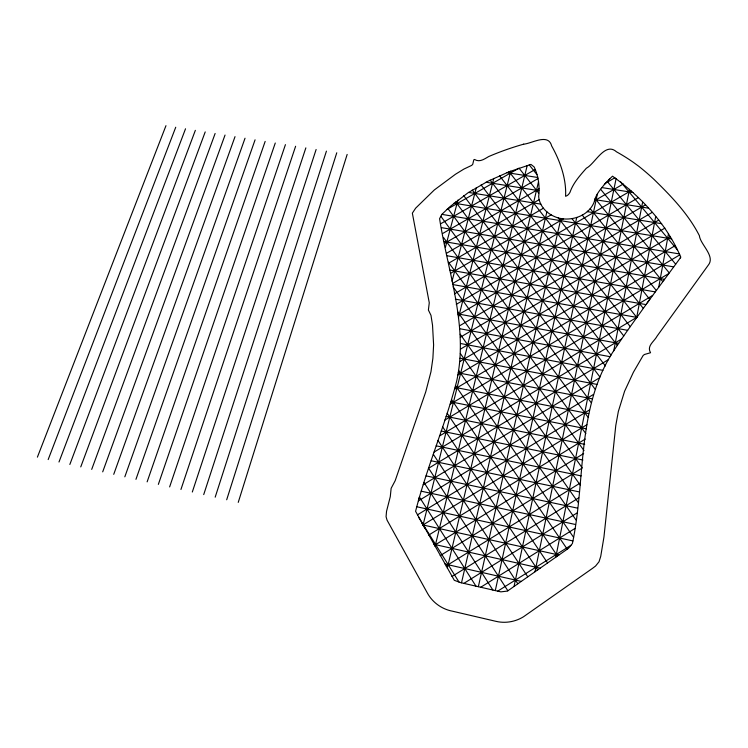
<?xml version="1.0" encoding="UTF-8"?>
<svg xmlns="http://www.w3.org/2000/svg" width="748" height="748" viewBox="0 0 748 748"><rect width="100%" height="100%" fill="white"/><g stroke="black" fill="none" stroke-linecap="round" stroke-linejoin="round"><path stroke-width="1.12" d="M642.635 202.147L613.771 350.662C576.147 407.828 585.993 479.318 572.416 543.497L568.48 548.331L507.443 591.079L500.87 591.855L460.6 582.636L454.298 580.298L415.579 511.295C426.828 467.191 445.247 425.238 456.654 381.209C468.809 326.624 447.772 272.104 439.59 218.668L441.918 214.33L450.034 206.598L467.986 192.816L487.79 181.315L509.126 171.769L630.255 326.624L649.769 299.368L582.225 215.069M588.031 417.197L440.862 216.303M680.269 257.985L680.521 256.573M658.745 287.101L668.506 233.572M655.716 216.443L636.66 317.629L636.95 317.236L439.459 436.019M555.783 557.176L629.489 189.319M534.988 571.743L616.128 178.538M514.063 586.376L597.343 194.115M495.298 590.574L576.736 217.434M478.355 586.666L560.888 218.556C550.079 216.499 539.607 208.075 538.663 196.565C539.888 186.467 538.466 176.238 534.165 166.963L530.94 164.401L508.874 171.862M461.516 582.785L546.881 211.815M447.313 568.19L538.56 181.53M435.056 546.489L527.2 165.514M423.031 525.087L510.706 171.161M458.487 317.638L493.783 178.407M452.044 281.229L476.326 187.617M445.443 247.242L457.954 200.053M418.861 498.823L419.404 496.999L475.99 586.189M238.247 502.375L347.156 154.425M226.691 499.767L336.768 152.779M215.181 497.177L326.427 151.133M203.718 494.596L316.124 149.497M192.311 492.025L305.857 147.87M180.941 489.473L295.619 146.253M169.628 486.92L285.427 144.635M450.231 404.191L668.675 273.6M158.352 484.386L275.273 143.018M147.132 481.862L265.157 141.419M135.949 479.337L255.077 139.82M124.823 476.831L245.026 138.221M113.733 474.335L235.022 136.641M102.7 471.857L225.045 135.051M91.705 469.379L215.115 133.481M80.756 466.911L205.214 131.91M69.845 464.461L195.35 130.339M58.989 462.012L185.523 128.787M48.171 459.581L175.733 127.235M37.4 457.15L165.972 125.683M599.905 376.964L463.76 195.667M604.936 366.211L605.207 365.707L472.259 190.067M613.687 350.803L623.739 335.908L499.505 175.771M623.561 336.151L630.293 326.577M647.151 302.987L680.82 257.237C666.833 224.213 641.279 196.976 612.519 176.182L608.302 180.24M664.018 279.902L664.448 279.322L444.321 241.632M604.309 184.55L609.714 178.866M560.561 218.528C573.66 220.912 589.087 215.022 594.164 202.035C595.567 194.602 600.915 188.748 605.609 183.092M588.227 210.945L587.283 211.647L661.653 223.689M557.447 556.016L451.652 399.741M480.693 587.274L574.997 528.425M497.71 591.135L570.948 545.301M463.844 583.384L576.998 512.988M451.988 576.484L578.746 497.859M446.089 566.002L580.373 482.937M434.42 545.376L583.664 453.531M440.217 555.624L582.019 468.164M428.66 535.101L585.245 439.076M423.078 524.9L586.909 424.714M418.272 500.964L593.463 394.43M417.384 514.876L589.415 409.969M423.218 484.723L599.578 377.777M608.517 359.554L428.632 468.239L507.855 590.78M434.092 452.082L621.588 339.003M444.798 420.105L652.639 295.432M454.756 389.138L679.745 254.89M457.851 374.972L675.266 245.587M460.469 349.12L664.907 228.093M459.674 361.677L670.367 236.63M460.338 337.226L658.764 220.071M458.075 314.936L645.3 204.952M459.515 325.848L652.153 212.395M456.271 304.343L638.287 197.696M452.484 283.557L563.571 218.79M594.52 200.754L623.28 183.98M454.41 293.889L630.994 190.675M450.567 273.329L551.183 214.816M605.459 183.251L614.921 177.744M446.64 253.217L539.224 199.632M448.632 263.203L543.469 208.187M444.658 243.306L539.037 188.823M440.647 223.792L535.166 169.487M442.657 233.498L537.952 178.622M447.042 209.356L519.037 168.15L538.738 193.134M523.665 144.168C531.856 143.569 548.312 132.873 551.659 145.944C560.149 161.082 566.554 179.211 565.572 196.257C567.582 195.808 569.069 194.013 570.013 192.264C573.211 182.989 580.018 175.453 586.395 168.197C595.09 163.728 604.992 141.512 616.511 151.825A192.891 171.283 -2.5 0 1 633.481 162.428L638.839 166.355A269.327 244.484 -7.2 0 1 653.874 179.277C671.171 196.154 688.31 213.928 699.389 235.685C700.203 244.344 715.686 256.209 708.272 265.157L657.118 336.076C654.191 341.593 646.468 345.875 650.545 352.729L644.421 354.496L643.093 355.562L633.416 372.224L624.589 391.251L618.344 411.465L615.782 425.519L603.954 536.999L600.738 556.325L599.026 561.757L595.548 566.058L592.425 568.415L523.525 616.754C515.419 621.794 505.424 623.552 496.111 621.373L452.484 611.2C441.909 609.218 432.428 602.449 427.323 592.949L387.034 520.112L386.071 516.7L386.538 511.295L390.278 496.681L391.139 488.332L395.187 480.674L425.743 391.859L430.96 371.756L432.886 358.301L433.606 344.912L432.522 325.156L430.979 315.329L428.398 310.037L429.268 302.772L412.354 213.152L415.664 208.15L434.317 189.955L455.457 174.265L463.9 169.076L471.708 165.364L472.736 164.298L473.821 159.801L474.513 159.455C479.599 162.653 484.302 159.072 488.706 156.547A278.378 251.188 9.4 0 1 523.665 144.168M506.938 172.638L537.719 177.482L537.513 176.509M601.841 187.58L632.948 192.47M486.069 182.241L538.85 190.665M594.838 199.604L648.264 208.131M468.585 192.432L540.898 204.139M454.027 203.157L671.667 238.902M441.9 214.377L679.296 253.909M441.451 227.644L673.677 266.858M447.145 255.769L655.229 291.898M449.95 270.075L646.001 304.586M452.671 284.53L636.829 317.395M455.345 299.144L627.656 330.326M457.916 313.917L618.577 343.388M459.824 328.737L610.125 356.693M460.506 343.5L602.897 370.354M460.001 358.217L596.913 384.388M458.206 372.85L592.164 398.806M455.223 387.408L588.695 413.625M450.969 401.882L586.367 428.838M446.07 416.374L584.684 444.349M441.124 431.016L582.935 460.029M436.196 445.827L581.149 475.887M431.157 460.768L579.401 491.922M426.079 475.868L577.578 508.144M421.161 491.174L575.549 524.507M416.73 506.751L572.903 540.926M558.878 555.016L422.957 524.965M433.803 544.273L540.112 568.171M444.985 564.029L521.141 581.374M620.681 181.886L677.445 249.991M607.198 181.409L675.668 264.184M600.607 189.263L669.217 272.87M595.118 198.566L662.756 281.631M590.181 208.636L656.277 290.467M529.238 164.906L536.914 174.574M571.921 218.603L643.289 308.382M636.707 317.376L558.186 217.799M490.155 180.165L617.259 345.333M481.086 184.924L611.013 355.178M455.663 201.848L595.137 389.231M447.912 208.561L591.135 402.602M443.471 237.453L585.834 433.616M448.426 262.155L584.001 450.586M453.11 286.867L582.075 467.668M457.533 311.589L580.158 484.994M460.207 334.197L578.223 502.553M460.31 353.458L576.11 520.103M458.608 370.391L573.585 537.316M455.635 385.697L567.246 549.191M447.154 413.214L547.555 562.945M442.564 426.743L537.672 569.864M437.982 440.469L527.742 576.783M433.335 454.298L517.784 583.73M423.957 482.423L492.895 590.05M459.001 582.047L418.422 516.943M421.601 522.572L424.799 528.219"/></g></svg>
